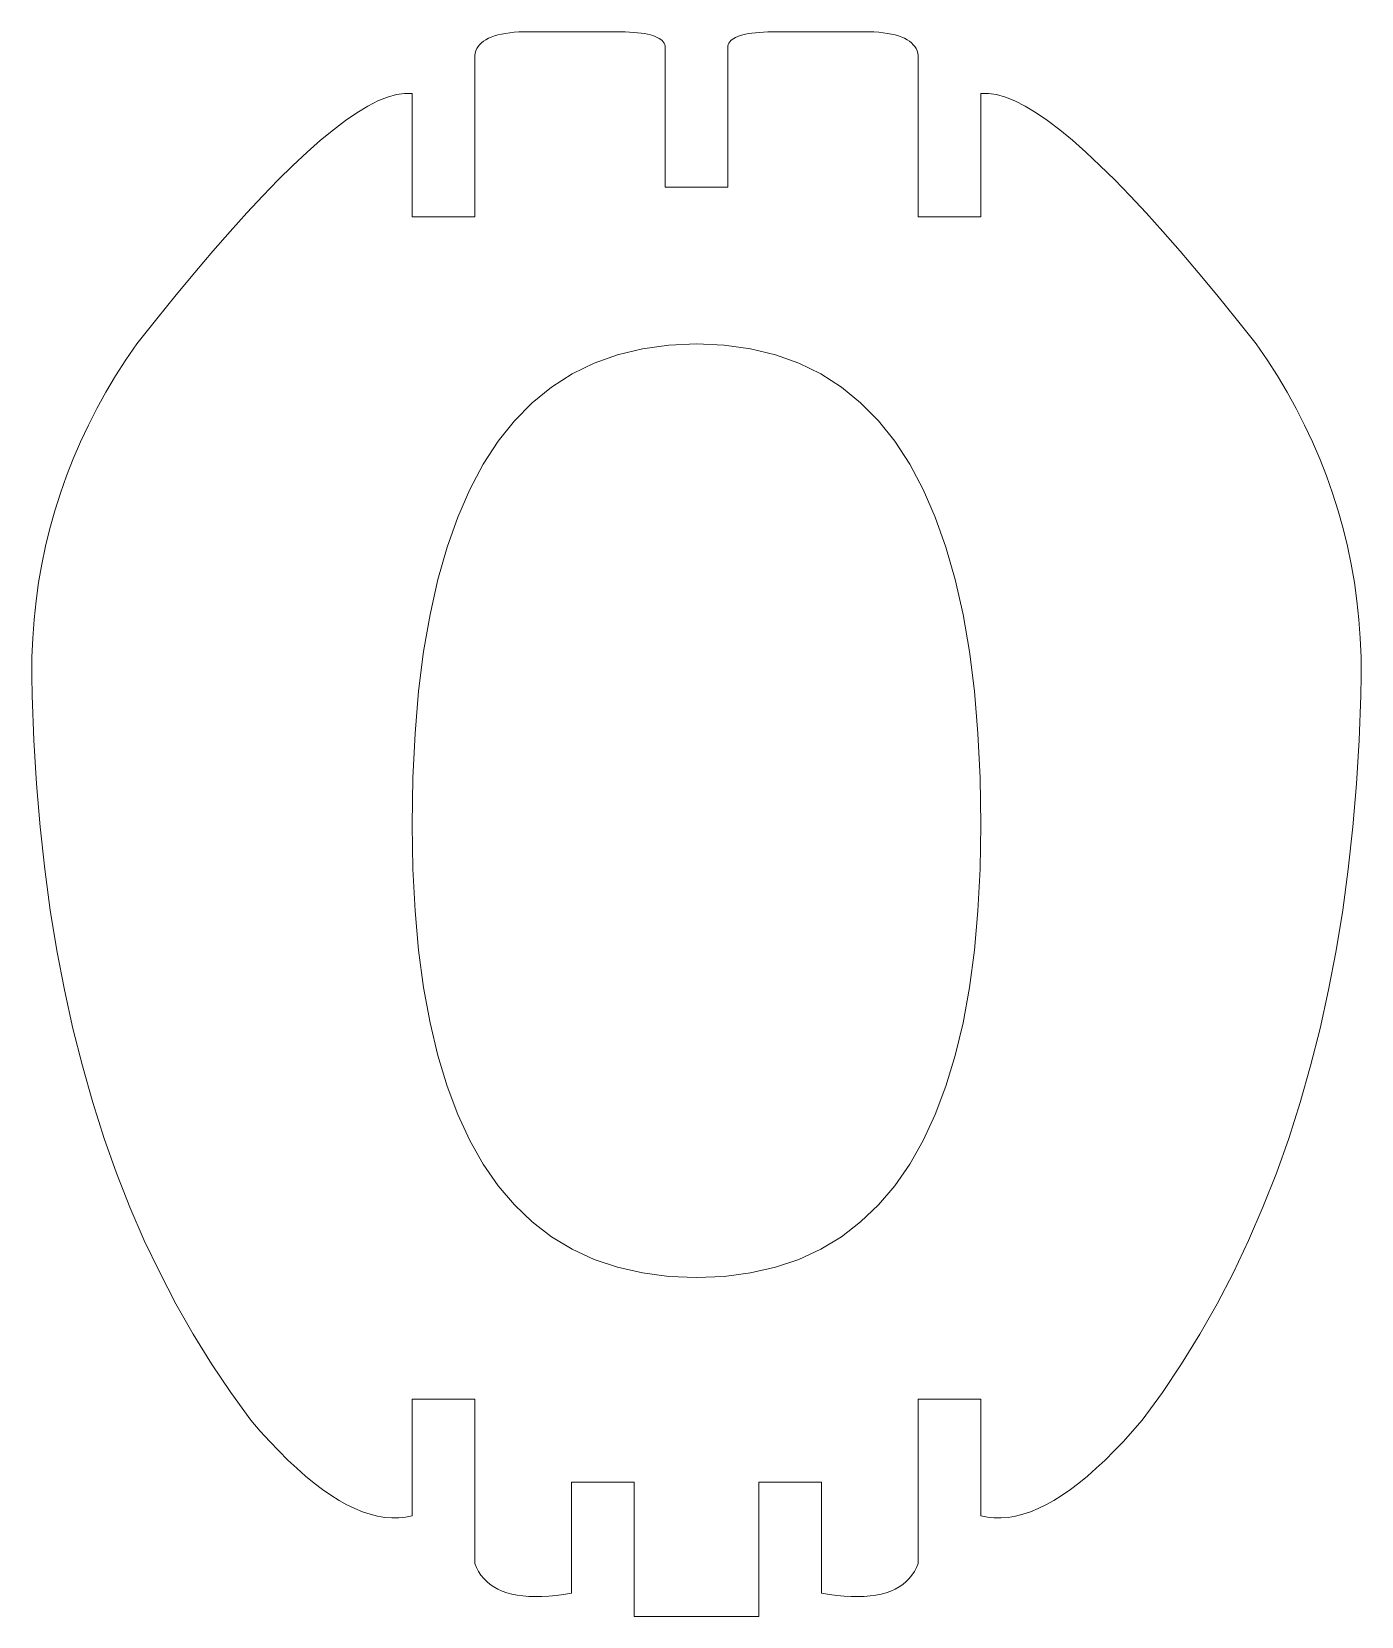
# Model space of a CAD drawing. Header units: inches. Extents: x -12.5 to 8.5, y -8.4 to 12.1.
# Drawn here: x 3.961 to 6.204, y -5.333 to -2.66 of the extents above; entities that cross this region are included whole.
import ezdxf

# ---------------------------------------------------------------- set-up
doc = ezdxf.new("R2010")
doc.units = ezdxf.units.IN
doc.header["$MEASUREMENT"] = 0
doc.layers.add('Layer 1', color=7, linetype='Continuous')

msp = doc.modelspace()

# ---------------------------------------------------------------- linework, layer by layer
at = {"layer": 'Layer 1', "color": 1, "lineweight": 9}
for points in [[(4.7315, -2.6714), (4.7315, -2.6714), (4.7271, -2.6737), (4.7271, -2.6737)], [(4.7363, -2.6693), (4.7363, -2.6693), (4.7315, -2.6714), (4.7315, -2.6714)], [(4.7416, -2.6674), (4.7416, -2.6674), (4.7363, -2.6693), (4.7363, -2.6693)], [(4.7474, -2.6657), (4.7474, -2.6657), (4.7416, -2.6674), (4.7416, -2.6674)], [(4.7536, -2.6642), (4.7536, -2.6642), (4.7474, -2.6657), (4.7474, -2.6657)], [(4.7603, -2.663), (4.7603, -2.663), (4.7536, -2.6642), (4.7536, -2.6642)], [(4.7674, -2.662), (4.7674, -2.662), (4.7603, -2.663), (4.7603, -2.663)], [(4.7751, -2.6612), (4.7751, -2.6612), (4.7674, -2.662), (4.7674, -2.662)], [(4.7831, -2.6607), (4.7831, -2.6607), (4.7751, -2.6612), (4.7751, -2.6612)], [(4.7917, -2.6603), (4.7917, -2.6603), (4.7831, -2.6607), (4.7831, -2.6607)], [(4.8007, -2.6602), (4.8007, -2.6602), (4.7917, -2.6603), (4.7917, -2.6603)], [(4.8007, -2.6602), (4.8007, -2.6602), (4.8007, -2.6602), (4.8007, -2.6602)], [(4.9465, -2.6602), (4.9465, -2.6602), (4.8007, -2.6602), (4.8007, -2.6602)], [(4.9465, -2.6602), (4.9465, -2.6602), (4.9465, -2.6602), (4.9465, -2.6602)], [(4.9546, -2.6603), (4.9546, -2.6603), (4.9465, -2.6602), (4.9465, -2.6602)], [(4.9546, -2.6603), (4.9546, -2.6603), (4.9546, -2.6603), (4.9546, -2.6603)], [(4.9624, -2.6605), (4.9624, -2.6605), (4.9546, -2.6603), (4.9546, -2.6603)], [(4.9624, -2.6605), (4.9624, -2.6605), (4.9624, -2.6605), (4.9624, -2.6605)], [(4.9696, -2.6608), (4.9696, -2.6608), (4.9624, -2.6605), (4.9624, -2.6605)], [(4.9696, -2.6608), (4.9696, -2.6608), (4.9696, -2.6608), (4.9696, -2.6608)], [(4.9765, -2.6613), (4.9765, -2.6613), (4.9696, -2.6608), (4.9696, -2.6608)], [(4.9765, -2.6613), (4.9765, -2.6613), (4.9765, -2.6613), (4.9765, -2.6613)], [(4.983, -2.6619), (4.983, -2.6619), (4.9765, -2.6613), (4.9765, -2.6613)], [(4.983, -2.6619), (4.983, -2.6619), (4.983, -2.6619), (4.983, -2.6619)], [(4.989, -2.6626), (4.989, -2.6626), (4.983, -2.6619), (4.983, -2.6619)], [(4.989, -2.6626), (4.989, -2.6626), (4.989, -2.6626), (4.989, -2.6626)], [(4.9947, -2.6635), (4.9947, -2.6635), (4.989, -2.6626), (4.989, -2.6626)], [(4.9947, -2.6635), (4.9947, -2.6635), (4.9947, -2.6635), (4.9947, -2.6635)], [(4.9999, -2.6645), (4.9999, -2.6645), (4.9947, -2.6635), (4.9947, -2.6635)], [(4.9999, -2.6645), (4.9999, -2.6645), (4.9999, -2.6645), (4.9999, -2.6645)], [(5.0047, -2.6656), (5.0047, -2.6656), (4.9999, -2.6645), (4.9999, -2.6645)], [(5.0047, -2.6656), (5.0047, -2.6656), (5.0047, -2.6656), (5.0047, -2.6656)], [(5.009, -2.6669), (5.009, -2.6669), (5.0047, -2.6656), (5.0047, -2.6656)], [(5.009, -2.6669), (5.009, -2.6669), (5.009, -2.6669), (5.009, -2.6669)], [(5.013, -2.6683), (5.013, -2.6683), (5.009, -2.6669), (5.009, -2.6669)], [(5.013, -2.6683), (5.013, -2.6683), (5.013, -2.6683), (5.013, -2.6683)], [(5.0165, -2.6699), (5.0165, -2.6699), (5.013, -2.6683), (5.013, -2.6683)], [(5.0165, -2.6699), (5.0165, -2.6699), (5.0165, -2.6699), (5.0165, -2.6699)], [(5.0197, -2.6715), (5.0197, -2.6715), (5.0165, -2.6699), (5.0165, -2.6699)], [(5.0197, -2.6715), (5.0197, -2.6715), (5.0197, -2.6715), (5.0197, -2.6715)], [(5.0224, -2.6733), (5.0224, -2.6733), (5.0197, -2.6715), (5.0197, -2.6715)], [(5.1428, -2.6733), (5.1428, -2.6733), (5.1455, -2.6715), (5.1455, -2.6715)], [(5.1455, -2.6715), (5.1455, -2.6715), (5.1486, -2.6699), (5.1486, -2.6699)], [(5.1486, -2.6699), (5.1486, -2.6699), (5.1522, -2.6683), (5.1522, -2.6683)], [(5.1522, -2.6683), (5.1522, -2.6683), (5.1561, -2.6669), (5.1561, -2.6669)], [(5.1561, -2.6669), (5.1561, -2.6669), (5.1605, -2.6656), (5.1605, -2.6656)], [(5.1605, -2.6656), (5.1605, -2.6656), (5.1653, -2.6645), (5.1653, -2.6645)], [(5.1653, -2.6645), (5.1653, -2.6645), (5.1705, -2.6635), (5.1705, -2.6635)], [(5.1705, -2.6635), (5.1705, -2.6635), (5.1761, -2.6626), (5.1761, -2.6626)], [(5.1761, -2.6626), (5.1761, -2.6626), (5.1822, -2.6619), (5.1822, -2.6619)], [(5.1822, -2.6619), (5.1822, -2.6619), (5.1886, -2.6613), (5.1886, -2.6613)], [(5.1886, -2.6613), (5.1886, -2.6613), (5.1955, -2.6608), (5.1955, -2.6608)], [(5.1955, -2.6608), (5.1955, -2.6608), (5.2028, -2.6605), (5.2028, -2.6605)], [(5.2028, -2.6605), (5.2028, -2.6605), (5.2105, -2.6603), (5.2105, -2.6603)], [(5.2105, -2.6603), (5.2105, -2.6603), (5.2186, -2.6602), (5.2186, -2.6602)], [(5.2186, -2.6602), (5.2186, -2.6602), (5.2186, -2.6602), (5.2186, -2.6602)], [(5.2186, -2.6602), (5.2186, -2.6602), (5.3645, -2.6602), (5.3645, -2.6602)], [(5.3645, -2.6602), (5.3645, -2.6602), (5.3645, -2.6602), (5.3645, -2.6602)], [(5.3645, -2.6602), (5.3645, -2.6602), (5.3735, -2.6603), (5.3735, -2.6603)], [(5.3735, -2.6603), (5.3735, -2.6603), (5.3735, -2.6603), (5.3735, -2.6603)], [(5.3735, -2.6603), (5.3735, -2.6603), (5.382, -2.6607), (5.382, -2.6607)], [(5.382, -2.6607), (5.382, -2.6607), (5.382, -2.6607), (5.382, -2.6607)], [(5.382, -2.6607), (5.382, -2.6607), (5.3901, -2.6612), (5.3901, -2.6612)], [(5.3901, -2.6612), (5.3901, -2.6612), (5.3901, -2.6612), (5.3901, -2.6612)], [(5.3901, -2.6612), (5.3901, -2.6612), (5.3977, -2.662), (5.3977, -2.662)], [(5.3977, -2.662), (5.3977, -2.662), (5.3977, -2.662), (5.3977, -2.662)], [(5.3977, -2.662), (5.3977, -2.662), (5.4049, -2.663), (5.4049, -2.663)], [(5.4049, -2.663), (5.4049, -2.663), (5.4049, -2.663), (5.4049, -2.663)], [(5.4049, -2.663), (5.4049, -2.663), (5.4115, -2.6642), (5.4115, -2.6642)], [(5.4115, -2.6642), (5.4115, -2.6642), (5.4115, -2.6642), (5.4115, -2.6642)], [(5.4115, -2.6642), (5.4115, -2.6642), (5.4178, -2.6657), (5.4178, -2.6657)], [(5.4178, -2.6657), (5.4178, -2.6657), (5.4178, -2.6657), (5.4178, -2.6657)], [(5.4178, -2.6657), (5.4178, -2.6657), (5.4235, -2.6674), (5.4235, -2.6674)], [(5.4235, -2.6674), (5.4235, -2.6674), (5.4235, -2.6674), (5.4235, -2.6674)], [(5.4235, -2.6674), (5.4235, -2.6674), (5.4288, -2.6693), (5.4288, -2.6693)], [(5.4288, -2.6693), (5.4288, -2.6693), (5.4288, -2.6693), (5.4288, -2.6693)], [(5.4288, -2.6693), (5.4288, -2.6693), (5.4337, -2.6714), (5.4337, -2.6714)], [(5.4337, -2.6714), (5.4337, -2.6714), (5.4337, -2.6714), (5.4337, -2.6714)], [(5.4337, -2.6714), (5.4337, -2.6714), (5.4381, -2.6737), (5.4381, -2.6737)], [(4.7093, -2.6964), (4.7093, -2.6964), (4.7086, -2.7005), (4.7086, -2.7005)], [(4.7105, -2.6925), (4.7105, -2.6925), (4.7093, -2.6964), (4.7093, -2.6964)], [(4.7121, -2.6888), (4.7121, -2.6888), (4.7105, -2.6925), (4.7105, -2.6925)], [(4.7142, -2.6853), (4.7142, -2.6853), (4.7121, -2.6888), (4.7121, -2.6888)], [(4.7167, -2.6821), (4.7167, -2.6821), (4.7142, -2.6853), (4.7142, -2.6853)], [(4.7197, -2.6791), (4.7197, -2.6791), (4.7167, -2.6821), (4.7167, -2.6821)], [(4.7232, -2.6763), (4.7232, -2.6763), (4.7197, -2.6791), (4.7197, -2.6791)], [(4.7271, -2.6737), (4.7271, -2.6737), (4.7232, -2.6763), (4.7232, -2.6763)], [(5.0224, -2.6733), (5.0224, -2.6733), (5.0224, -2.6733), (5.0224, -2.6733)], [(5.0247, -2.6753), (5.0247, -2.6753), (5.0224, -2.6733), (5.0224, -2.6733)], [(5.0247, -2.6753), (5.0247, -2.6753), (5.0247, -2.6753), (5.0247, -2.6753)], [(5.0265, -2.6774), (5.0265, -2.6774), (5.0247, -2.6753), (5.0247, -2.6753)], [(5.0265, -2.6774), (5.0265, -2.6774), (5.0265, -2.6774), (5.0265, -2.6774)], [(5.028, -2.6796), (5.028, -2.6796), (5.0265, -2.6774), (5.0265, -2.6774)], [(5.028, -2.6796), (5.028, -2.6796), (5.028, -2.6796), (5.028, -2.6796)], [(5.029, -2.6819), (5.029, -2.6819), (5.028, -2.6796), (5.028, -2.6796)], [(5.029, -2.6819), (5.029, -2.6819), (5.029, -2.6819), (5.029, -2.6819)], [(5.0297, -2.6844), (5.0297, -2.6844), (5.029, -2.6819), (5.029, -2.6819)], [(5.0297, -2.6844), (5.0297, -2.6844), (5.0297, -2.6844), (5.0297, -2.6844)], [(5.0299, -2.687), (5.0299, -2.687), (5.0297, -2.6844), (5.0297, -2.6844)], [(5.0299, -2.687), (5.0299, -2.687), (5.0299, -2.687), (5.0299, -2.687)], [(5.0299, -2.687), (5.0299, -2.687), (5.0299, -2.9222), (5.0299, -2.9222)], [(5.1353, -2.687), (5.1353, -2.687), (5.1355, -2.6844), (5.1355, -2.6844)], [(5.1353, -2.687), (5.1353, -2.687), (5.1353, -2.687), (5.1353, -2.687)], [(5.1353, -2.687), (5.1353, -2.687), (5.1353, -2.9222), (5.1353, -2.9222)], [(5.1355, -2.6844), (5.1355, -2.6844), (5.1361, -2.6819), (5.1361, -2.6819)], [(5.1361, -2.6819), (5.1361, -2.6819), (5.1372, -2.6796), (5.1372, -2.6796)], [(5.1372, -2.6796), (5.1372, -2.6796), (5.1386, -2.6774), (5.1386, -2.6774)], [(5.1386, -2.6774), (5.1386, -2.6774), (5.1405, -2.6753), (5.1405, -2.6753)], [(5.1405, -2.6753), (5.1405, -2.6753), (5.1428, -2.6733), (5.1428, -2.6733)], [(5.4381, -2.6737), (5.4381, -2.6737), (5.4381, -2.6737), (5.4381, -2.6737)], [(5.4381, -2.6737), (5.4381, -2.6737), (5.442, -2.6763), (5.442, -2.6763)], [(5.442, -2.6763), (5.442, -2.6763), (5.442, -2.6763), (5.442, -2.6763)], [(5.442, -2.6763), (5.442, -2.6763), (5.4455, -2.6791), (5.4455, -2.6791)], [(5.4455, -2.6791), (5.4455, -2.6791), (5.4455, -2.6791), (5.4455, -2.6791)], [(5.4455, -2.6791), (5.4455, -2.6791), (5.4484, -2.6821), (5.4484, -2.6821)], [(5.4484, -2.6821), (5.4484, -2.6821), (5.4484, -2.6821), (5.4484, -2.6821)], [(5.4484, -2.6821), (5.4484, -2.6821), (5.451, -2.6853), (5.451, -2.6853)], [(5.451, -2.6853), (5.451, -2.6853), (5.451, -2.6853), (5.451, -2.6853)], [(5.451, -2.6853), (5.451, -2.6853), (5.4531, -2.6888), (5.4531, -2.6888)], [(5.4531, -2.6888), (5.4531, -2.6888), (5.4531, -2.6888), (5.4531, -2.6888)], [(5.4531, -2.6888), (5.4531, -2.6888), (5.4547, -2.6925), (5.4547, -2.6925)], [(5.4547, -2.6925), (5.4547, -2.6925), (5.4547, -2.6925), (5.4547, -2.6925)], [(5.4547, -2.6925), (5.4547, -2.6925), (5.4558, -2.6964), (5.4558, -2.6964)], [(5.4558, -2.6964), (5.4558, -2.6964), (5.4558, -2.6964), (5.4558, -2.6964)], [(5.4558, -2.6964), (5.4558, -2.6964), (5.4565, -2.7005), (5.4565, -2.7005)], [(4.7086, -2.7005), (4.7086, -2.7005), (4.7084, -2.7049), (4.7084, -2.7049)], [(4.7084, -2.7049), (4.7084, -2.7049), (4.7084, -2.7049), (4.7084, -2.7049)], [(4.7084, -2.7049), (4.7084, -2.7049), (4.7084, -2.9728), (4.7084, -2.9728)], [(5.4565, -2.7005), (5.4565, -2.7005), (5.4565, -2.7005), (5.4565, -2.7005)], [(5.4565, -2.7005), (5.4565, -2.7005), (5.4567, -2.7049), (5.4567, -2.7049)], [(5.4567, -2.7049), (5.4567, -2.7049), (5.4567, -2.7049), (5.4567, -2.7049)], [(5.4567, -2.7049), (5.4567, -2.7049), (5.4567, -2.9728), (5.4567, -2.9728)], [(4.528, -2.7859), (4.528, -2.7859), (4.5452, -2.7771), (4.5452, -2.7771)], [(4.5452, -2.7771), (4.5452, -2.7771), (4.5613, -2.7706), (4.5613, -2.7706)], [(4.5613, -2.7706), (4.5613, -2.7706), (4.5763, -2.7663), (4.5763, -2.7663)], [(4.5763, -2.7663), (4.5763, -2.7663), (4.5902, -2.7643), (4.5902, -2.7643)], [(4.5902, -2.7643), (4.5902, -2.7643), (4.5902, -2.7643), (4.5902, -2.7643)], [(4.5902, -2.7643), (4.5902, -2.7643), (4.603, -2.7645), (4.603, -2.7645)], [(4.603, -2.7645), (4.603, -2.7645), (4.603, -2.7645), (4.603, -2.7645)], [(4.603, -2.9728), (4.603, -2.9728), (4.603, -2.7645), (4.603, -2.7645)], [(5.575, -2.7643), (5.575, -2.7643), (5.5622, -2.7645), (5.5622, -2.7645)], [(5.5622, -2.7645), (5.5622, -2.7645), (5.5622, -2.7645), (5.5622, -2.7645)], [(5.5622, -2.9728), (5.5622, -2.9728), (5.5622, -2.7645), (5.5622, -2.7645)], [(5.575, -2.7643), (5.575, -2.7643), (5.575, -2.7643), (5.575, -2.7643)], [(5.5888, -2.7663), (5.5888, -2.7663), (5.575, -2.7643), (5.575, -2.7643)], [(5.5888, -2.7663), (5.5888, -2.7663), (5.5888, -2.7663), (5.5888, -2.7663)], [(5.6038, -2.7706), (5.6038, -2.7706), (5.5888, -2.7663), (5.5888, -2.7663)], [(5.6038, -2.7706), (5.6038, -2.7706), (5.6038, -2.7706), (5.6038, -2.7706)], [(5.6199, -2.7771), (5.6199, -2.7771), (5.6038, -2.7706), (5.6038, -2.7706)], [(5.6199, -2.7771), (5.6199, -2.7771), (5.6199, -2.7771), (5.6199, -2.7771)], [(5.6371, -2.7859), (5.6371, -2.7859), (5.6199, -2.7771), (5.6199, -2.7771)], [(4.4904, -2.8102), (4.4904, -2.8102), (4.5098, -2.7969), (4.5098, -2.7969)], [(4.5098, -2.7969), (4.5098, -2.7969), (4.528, -2.7859), (4.528, -2.7859)], [(5.6371, -2.7859), (5.6371, -2.7859), (5.6371, -2.7859), (5.6371, -2.7859)], [(5.6554, -2.7969), (5.6554, -2.7969), (5.6371, -2.7859), (5.6371, -2.7859)], [(5.6554, -2.7969), (5.6554, -2.7969), (5.6554, -2.7969), (5.6554, -2.7969)], [(5.6748, -2.8102), (5.6748, -2.8102), (5.6554, -2.7969), (5.6554, -2.7969)], [(4.4483, -2.8434), (4.4483, -2.8434), (4.4699, -2.8257), (4.4699, -2.8257)], [(4.4699, -2.8257), (4.4699, -2.8257), (4.4904, -2.8102), (4.4904, -2.8102)], [(5.6748, -2.8102), (5.6748, -2.8102), (5.6748, -2.8102), (5.6748, -2.8102)], [(5.6953, -2.8257), (5.6953, -2.8257), (5.6748, -2.8102), (5.6748, -2.8102)], [(5.6953, -2.8257), (5.6953, -2.8257), (5.6953, -2.8257), (5.6953, -2.8257)], [(5.7169, -2.8434), (5.7169, -2.8434), (5.6953, -2.8257), (5.6953, -2.8257)], [(4.4256, -2.8634), (4.4256, -2.8634), (4.4483, -2.8434), (4.4483, -2.8434)], [(5.7169, -2.8434), (5.7169, -2.8434), (5.7169, -2.8434), (5.7169, -2.8434)], [(5.7396, -2.8634), (5.7396, -2.8634), (5.7169, -2.8434), (5.7169, -2.8434)], [(4.3769, -2.9102), (4.3769, -2.9102), (4.4018, -2.8857), (4.4018, -2.8857)], [(4.4018, -2.8857), (4.4018, -2.8857), (4.4256, -2.8634), (4.4256, -2.8634)], [(5.7396, -2.8634), (5.7396, -2.8634), (5.7396, -2.8634), (5.7396, -2.8634)], [(5.7633, -2.8857), (5.7633, -2.8857), (5.7396, -2.8634), (5.7396, -2.8634)], [(5.7633, -2.8857), (5.7633, -2.8857), (5.7633, -2.8857), (5.7633, -2.8857)], [(5.7882, -2.9102), (5.7882, -2.9102), (5.7633, -2.8857), (5.7633, -2.8857)], [(4.3509, -2.9369), (4.3509, -2.9369), (4.3769, -2.9102), (4.3769, -2.9102)], [(5.7882, -2.9102), (5.7882, -2.9102), (5.7882, -2.9102), (5.7882, -2.9102)], [(5.8142, -2.9369), (5.8142, -2.9369), (5.7882, -2.9102), (5.7882, -2.9102)], [(4.3238, -2.9659), (4.3238, -2.9659), (4.3509, -2.9369), (4.3509, -2.9369)], [(5.0299, -2.9222), (5.0299, -2.9222), (5.0299, -2.9222), (5.0299, -2.9222)], [(5.0299, -2.9222), (5.0299, -2.9222), (5.1353, -2.9222), (5.1353, -2.9222)], [(5.8142, -2.9369), (5.8142, -2.9369), (5.8142, -2.9369), (5.8142, -2.9369)], [(5.8413, -2.9659), (5.8413, -2.9659), (5.8142, -2.9369), (5.8142, -2.9369)], [(4.2957, -2.9971), (4.2957, -2.9971), (4.3238, -2.9659), (4.3238, -2.9659)], [(5.8413, -2.9659), (5.8413, -2.9659), (5.8413, -2.9659), (5.8413, -2.9659)], [(5.8695, -2.9971), (5.8695, -2.9971), (5.8413, -2.9659), (5.8413, -2.9659)], [(4.603, -2.9728), (4.603, -2.9728), (4.603, -2.9728), (4.603, -2.9728)], [(4.7084, -2.9728), (4.7084, -2.9728), (4.603, -2.9728), (4.603, -2.9728)], [(5.4567, -2.9728), (5.4567, -2.9728), (5.4567, -2.9728), (5.4567, -2.9728)], [(5.4567, -2.9728), (5.4567, -2.9728), (5.5622, -2.9728), (5.5622, -2.9728)], [(4.2664, -3.0306), (4.2664, -3.0306), (4.2957, -2.9971), (4.2957, -2.9971)], [(5.8695, -2.9971), (5.8695, -2.9971), (5.8695, -2.9971), (5.8695, -2.9971)], [(5.8988, -3.0306), (5.8988, -3.0306), (5.8695, -2.9971), (5.8695, -2.9971)], [(4.236, -3.0663), (4.236, -3.0663), (4.2664, -3.0306), (4.2664, -3.0306)], [(5.8988, -3.0306), (5.8988, -3.0306), (5.8988, -3.0306), (5.8988, -3.0306)], [(5.9292, -3.0663), (5.9292, -3.0663), (5.8988, -3.0306), (5.8988, -3.0306)], [(4.2045, -3.1043), (4.2045, -3.1043), (4.236, -3.0663), (4.236, -3.0663)], [(5.9292, -3.0663), (5.9292, -3.0663), (5.9292, -3.0663), (5.9292, -3.0663)], [(5.9607, -3.1043), (5.9607, -3.1043), (5.9292, -3.0663), (5.9292, -3.0663)], [(4.1719, -3.1445), (4.1719, -3.1445), (4.2045, -3.1043), (4.2045, -3.1043)], [(5.9607, -3.1043), (5.9607, -3.1043), (5.9607, -3.1043), (5.9607, -3.1043)], [(5.9932, -3.1445), (5.9932, -3.1445), (5.9607, -3.1043), (5.9607, -3.1043)], [(4.1382, -3.1869), (4.1382, -3.1869), (4.1719, -3.1445), (4.1719, -3.1445)], [(5.9932, -3.1445), (5.9932, -3.1445), (5.9932, -3.1445), (5.9932, -3.1445)], [(6.0269, -3.1869), (6.0269, -3.1869), (5.9932, -3.1445), (5.9932, -3.1445)], [(4.1382, -3.1869), (4.1382, -3.1869), (4.1199, -3.2137), (4.1199, -3.2137)], [(4.9495, -3.2052), (4.9495, -3.2052), (4.9099, -3.2194), (4.9099, -3.2194)], [(4.9915, -3.195), (4.9915, -3.195), (4.9495, -3.2052), (4.9495, -3.2052)], [(5.0358, -3.189), (5.0358, -3.189), (4.9915, -3.195), (4.9915, -3.195)], [(5.0826, -3.1869), (5.0826, -3.1869), (5.0358, -3.189), (5.0358, -3.189)], [(5.0826, -3.1869), (5.0826, -3.1869), (5.0826, -3.1869), (5.0826, -3.1869)], [(5.0826, -3.1869), (5.0826, -3.1869), (5.1293, -3.189), (5.1293, -3.189)], [(5.1293, -3.189), (5.1293, -3.189), (5.1293, -3.189), (5.1293, -3.189)], [(5.1293, -3.189), (5.1293, -3.189), (5.1737, -3.195), (5.1737, -3.195)], [(5.1737, -3.195), (5.1737, -3.195), (5.1737, -3.195), (5.1737, -3.195)], [(5.1737, -3.195), (5.1737, -3.195), (5.2157, -3.2052), (5.2157, -3.2052)], [(5.2157, -3.2052), (5.2157, -3.2052), (5.2157, -3.2052), (5.2157, -3.2052)], [(5.2157, -3.2052), (5.2157, -3.2052), (5.2552, -3.2194), (5.2552, -3.2194)], [(6.0269, -3.1869), (6.0269, -3.1869), (6.0269, -3.1869), (6.0269, -3.1869)], [(6.0269, -3.1869), (6.0269, -3.1869), (6.0453, -3.2137), (6.0453, -3.2137)], [(4.1199, -3.2137), (4.1199, -3.2137), (4.1026, -3.2408), (4.1026, -3.2408)], [(4.9099, -3.2194), (4.9099, -3.2194), (4.8728, -3.2376), (4.8728, -3.2376)], [(5.2552, -3.2194), (5.2552, -3.2194), (5.2552, -3.2194), (5.2552, -3.2194)], [(5.2552, -3.2194), (5.2552, -3.2194), (5.2924, -3.2376), (5.2924, -3.2376)], [(6.0453, -3.2137), (6.0453, -3.2137), (6.0453, -3.2137), (6.0453, -3.2137)], [(6.0453, -3.2137), (6.0453, -3.2137), (6.0626, -3.2408), (6.0626, -3.2408)], [(4.1026, -3.2408), (4.1026, -3.2408), (4.0863, -3.2682), (4.0863, -3.2682)], [(4.838, -3.2599), (4.838, -3.2599), (4.8056, -3.2863), (4.8056, -3.2863)], [(4.8728, -3.2376), (4.8728, -3.2376), (4.838, -3.2599), (4.838, -3.2599)], [(5.2924, -3.2376), (5.2924, -3.2376), (5.2924, -3.2376), (5.2924, -3.2376)], [(5.2924, -3.2376), (5.2924, -3.2376), (5.3272, -3.2599), (5.3272, -3.2599)], [(5.3272, -3.2599), (5.3272, -3.2599), (5.3272, -3.2599), (5.3272, -3.2599)], [(5.3272, -3.2599), (5.3272, -3.2599), (5.3595, -3.2863), (5.3595, -3.2863)], [(6.0626, -3.2408), (6.0626, -3.2408), (6.0626, -3.2408), (6.0626, -3.2408)], [(6.0626, -3.2408), (6.0626, -3.2408), (6.0789, -3.2682), (6.0789, -3.2682)], [(4.0863, -3.2682), (4.0863, -3.2682), (4.071, -3.2959), (4.071, -3.2959)], [(4.8056, -3.2863), (4.8056, -3.2863), (4.7756, -3.3167), (4.7756, -3.3167)], [(5.3595, -3.2863), (5.3595, -3.2863), (5.3595, -3.2863), (5.3595, -3.2863)], [(5.3595, -3.2863), (5.3595, -3.2863), (5.3895, -3.3167), (5.3895, -3.3167)], [(6.0789, -3.2682), (6.0789, -3.2682), (6.0789, -3.2682), (6.0789, -3.2682)], [(6.0789, -3.2682), (6.0789, -3.2682), (6.0942, -3.2959), (6.0942, -3.2959)], [(4.071, -3.2959), (4.071, -3.2959), (4.0566, -3.3239), (4.0566, -3.3239)], [(6.0942, -3.2959), (6.0942, -3.2959), (6.0942, -3.2959), (6.0942, -3.2959)], [(6.0942, -3.2959), (6.0942, -3.2959), (6.1085, -3.3239), (6.1085, -3.3239)], [(4.0566, -3.3239), (4.0566, -3.3239), (4.0433, -3.3523), (4.0433, -3.3523)], [(4.7756, -3.3167), (4.7756, -3.3167), (4.7481, -3.3511), (4.7481, -3.3511)], [(5.3895, -3.3167), (5.3895, -3.3167), (5.3895, -3.3167), (5.3895, -3.3167)], [(5.3895, -3.3167), (5.3895, -3.3167), (5.4171, -3.3511), (5.4171, -3.3511)], [(6.1085, -3.3239), (6.1085, -3.3239), (6.1085, -3.3239), (6.1085, -3.3239)], [(6.1085, -3.3239), (6.1085, -3.3239), (6.1218, -3.3523), (6.1218, -3.3523)], [(4.0433, -3.3523), (4.0433, -3.3523), (4.031, -3.3808), (4.031, -3.3808)], [(4.7481, -3.3511), (4.7481, -3.3511), (4.7229, -3.3897), (4.7229, -3.3897)], [(5.4171, -3.3511), (5.4171, -3.3511), (5.4171, -3.3511), (5.4171, -3.3511)], [(5.4171, -3.3511), (5.4171, -3.3511), (5.4423, -3.3897), (5.4423, -3.3897)], [(6.1218, -3.3523), (6.1218, -3.3523), (6.1218, -3.3523), (6.1218, -3.3523)], [(6.1218, -3.3523), (6.1218, -3.3523), (6.1342, -3.3808), (6.1342, -3.3808)], [(4.031, -3.3808), (4.031, -3.3808), (4.0197, -3.4097), (4.0197, -3.4097)], [(4.7229, -3.3897), (4.7229, -3.3897), (4.7001, -3.4323), (4.7001, -3.4323)], [(5.4423, -3.3897), (5.4423, -3.3897), (5.4423, -3.3897), (5.4423, -3.3897)], [(5.4423, -3.3897), (5.4423, -3.3897), (5.465, -3.4323), (5.465, -3.4323)], [(6.1342, -3.3808), (6.1342, -3.3808), (6.1342, -3.3808), (6.1342, -3.3808)], [(6.1342, -3.3808), (6.1342, -3.3808), (6.1455, -3.4097), (6.1455, -3.4097)], [(4.0197, -3.4097), (4.0197, -3.4097), (4.0094, -3.4389), (4.0094, -3.4389)], [(6.1455, -3.4097), (6.1455, -3.4097), (6.1455, -3.4097), (6.1455, -3.4097)], [(6.1455, -3.4097), (6.1455, -3.4097), (6.1558, -3.4389), (6.1558, -3.4389)], [(4.0094, -3.4389), (4.0094, -3.4389), (4, -3.4684), (4, -3.4684)], [(4.7001, -3.4323), (4.7001, -3.4323), (4.6797, -3.4789), (4.6797, -3.4789)], [(5.465, -3.4323), (5.465, -3.4323), (5.465, -3.4323), (5.465, -3.4323)], [(5.465, -3.4323), (5.465, -3.4323), (5.4854, -3.4789), (5.4854, -3.4789)], [(6.1558, -3.4389), (6.1558, -3.4389), (6.1558, -3.4389), (6.1558, -3.4389)], [(6.1558, -3.4389), (6.1558, -3.4389), (6.1651, -3.4684), (6.1651, -3.4684)], [(4, -3.4684), (4, -3.4684), (3.9917, -3.4982), (3.9917, -3.4982)], [(6.1651, -3.4684), (6.1651, -3.4684), (6.1651, -3.4684), (6.1651, -3.4684)], [(6.1651, -3.4684), (6.1651, -3.4684), (6.1735, -3.4982), (6.1735, -3.4982)], [(3.9917, -3.4982), (3.9917, -3.4982), (3.9844, -3.5283), (3.9844, -3.5283)], [(4.6797, -3.4789), (4.6797, -3.4789), (4.6618, -3.5296), (4.6618, -3.5296)], [(5.4854, -3.4789), (5.4854, -3.4789), (5.4854, -3.4789), (5.4854, -3.4789)], [(5.4854, -3.4789), (5.4854, -3.4789), (5.5034, -3.5296), (5.5034, -3.5296)], [(6.1735, -3.4982), (6.1735, -3.4982), (6.1735, -3.4982), (6.1735, -3.4982)], [(6.1735, -3.4982), (6.1735, -3.4982), (6.1808, -3.5283), (6.1808, -3.5283)], [(3.9844, -3.5283), (3.9844, -3.5283), (3.978, -3.5587), (3.978, -3.5587)], [(6.1808, -3.5283), (6.1808, -3.5283), (6.1808, -3.5283), (6.1808, -3.5283)], [(6.1808, -3.5283), (6.1808, -3.5283), (6.1871, -3.5587), (6.1871, -3.5587)], [(4.6618, -3.5296), (4.6618, -3.5296), (4.6462, -3.5843), (4.6462, -3.5843)], [(5.5034, -3.5296), (5.5034, -3.5296), (5.5034, -3.5296), (5.5034, -3.5296)], [(5.5034, -3.5296), (5.5034, -3.5296), (5.519, -3.5843), (5.519, -3.5843)], [(3.978, -3.5587), (3.978, -3.5587), (3.9727, -3.5894), (3.9727, -3.5894)], [(6.1871, -3.5587), (6.1871, -3.5587), (6.1871, -3.5587), (6.1871, -3.5587)], [(6.1871, -3.5587), (6.1871, -3.5587), (6.1925, -3.5894), (6.1925, -3.5894)], [(3.9727, -3.5894), (3.9727, -3.5894), (3.9683, -3.6203), (3.9683, -3.6203)], [(4.6462, -3.5843), (4.6462, -3.5843), (4.633, -3.6431), (4.633, -3.6431)], [(5.519, -3.5843), (5.519, -3.5843), (5.519, -3.5843), (5.519, -3.5843)], [(5.519, -3.5843), (5.519, -3.5843), (5.5322, -3.6431), (5.5322, -3.6431)], [(6.1925, -3.5894), (6.1925, -3.5894), (6.1925, -3.5894), (6.1925, -3.5894)], [(6.1925, -3.5894), (6.1925, -3.5894), (6.1968, -3.6203), (6.1968, -3.6203)], [(3.9683, -3.6203), (3.9683, -3.6203), (3.965, -3.6516), (3.965, -3.6516)], [(6.1968, -3.6203), (6.1968, -3.6203), (6.1968, -3.6203), (6.1968, -3.6203)], [(6.1968, -3.6203), (6.1968, -3.6203), (6.2002, -3.6516), (6.2002, -3.6516)], [(3.965, -3.6516), (3.965, -3.6516), (3.9627, -3.6832), (3.9627, -3.6832)], [(4.633, -3.6431), (4.633, -3.6431), (4.6222, -3.706), (4.6222, -3.706)], [(5.5322, -3.6431), (5.5322, -3.6431), (5.5322, -3.6431), (5.5322, -3.6431)], [(5.5322, -3.6431), (5.5322, -3.6431), (5.543, -3.706), (5.543, -3.706)], [(6.2002, -3.6516), (6.2002, -3.6516), (6.2002, -3.6516), (6.2002, -3.6516)], [(6.2002, -3.6516), (6.2002, -3.6516), (6.2025, -3.6832), (6.2025, -3.6832)], [(3.9627, -3.6832), (3.9627, -3.6832), (3.9613, -3.7151), (3.9613, -3.7151)], [(6.2025, -3.6832), (6.2025, -3.6832), (6.2025, -3.6832), (6.2025, -3.6832)], [(6.2025, -3.6832), (6.2025, -3.6832), (6.2038, -3.7151), (6.2038, -3.7151)], [(3.9613, -3.7151), (3.9613, -3.7151), (3.961, -3.7472), (3.961, -3.7472)], [(4.6222, -3.706), (4.6222, -3.706), (4.6138, -3.7729), (4.6138, -3.7729)], [(5.543, -3.706), (5.543, -3.706), (5.543, -3.706), (5.543, -3.706)], [(5.543, -3.706), (5.543, -3.706), (5.5514, -3.7729), (5.5514, -3.7729)], [(6.2038, -3.7151), (6.2038, -3.7151), (6.2038, -3.7151), (6.2038, -3.7151)], [(6.2038, -3.7151), (6.2038, -3.7151), (6.2042, -3.7472), (6.2042, -3.7472)], [(3.961, -3.7472), (3.961, -3.7472), (3.961, -3.7472), (3.961, -3.7472)], [(3.961, -3.7472), (3.961, -3.7472), (3.9616, -3.7797), (3.9616, -3.7797)], [(6.2042, -3.7472), (6.2042, -3.7472), (6.2035, -3.7797), (6.2035, -3.7797)], [(3.9616, -3.7797), (3.9616, -3.7797), (3.9616, -3.7797), (3.9616, -3.7797)], [(3.9616, -3.7797), (3.9616, -3.7797), (3.9645, -3.8552), (3.9645, -3.8552)], [(4.6138, -3.7729), (4.6138, -3.7729), (4.6078, -3.8438), (4.6078, -3.8438)], [(5.5514, -3.7729), (5.5514, -3.7729), (5.5514, -3.7729), (5.5514, -3.7729)], [(5.5514, -3.7729), (5.5514, -3.7729), (5.5574, -3.8438), (5.5574, -3.8438)], [(6.2035, -3.7797), (6.2035, -3.7797), (6.2007, -3.8552), (6.2007, -3.8552)], [(4.6078, -3.8438), (4.6078, -3.8438), (4.6042, -3.9189), (4.6042, -3.9189)], [(5.5574, -3.8438), (5.5574, -3.8438), (5.5574, -3.8438), (5.5574, -3.8438)], [(5.5574, -3.8438), (5.5574, -3.8438), (5.5609, -3.9189), (5.5609, -3.9189)], [(3.9645, -3.8552), (3.9645, -3.8552), (3.9645, -3.8552), (3.9645, -3.8552)], [(3.9645, -3.8552), (3.9645, -3.8552), (3.969, -3.9292), (3.969, -3.9292)], [(6.2007, -3.8552), (6.2007, -3.8552), (6.1962, -3.9292), (6.1962, -3.9292)], [(3.969, -3.9292), (3.969, -3.9292), (3.969, -3.9292), (3.969, -3.9292)], [(3.969, -3.9292), (3.969, -3.9292), (3.9751, -4.0017), (3.9751, -4.0017)], [(4.6042, -3.9189), (4.6042, -3.9189), (4.603, -3.9979), (4.603, -3.9979)], [(5.5609, -3.9189), (5.5609, -3.9189), (5.5609, -3.9189), (5.5609, -3.9189)], [(5.5609, -3.9189), (5.5609, -3.9189), (5.5621, -3.9979), (5.5621, -3.9979)], [(6.1962, -3.9292), (6.1962, -3.9292), (6.19, -4.0017), (6.19, -4.0017)], [(3.9751, -4.0017), (3.9751, -4.0017), (3.9751, -4.0017), (3.9751, -4.0017)], [(3.9751, -4.0017), (3.9751, -4.0017), (3.9829, -4.0727), (3.9829, -4.0727)], [(4.603, -3.9979), (4.603, -3.9979), (4.603, -3.9979), (4.603, -3.9979)], [(4.603, -3.9979), (4.603, -3.9979), (4.6042, -4.0724), (4.6042, -4.0724)], [(5.5621, -3.9979), (5.5621, -3.9979), (5.5609, -4.0724), (5.5609, -4.0724)], [(6.19, -4.0017), (6.19, -4.0017), (6.1822, -4.0727), (6.1822, -4.0727)], [(3.9829, -4.0727), (3.9829, -4.0727), (3.9829, -4.0727), (3.9829, -4.0727)], [(3.9829, -4.0727), (3.9829, -4.0727), (3.9923, -4.1422), (3.9923, -4.1422)], [(4.6042, -4.0724), (4.6042, -4.0724), (4.6042, -4.0724), (4.6042, -4.0724)], [(4.6042, -4.0724), (4.6042, -4.0724), (4.6078, -4.143), (4.6078, -4.143)], [(5.5609, -4.0724), (5.5609, -4.0724), (5.5574, -4.143), (5.5574, -4.143)], [(6.1822, -4.0727), (6.1822, -4.0727), (6.1728, -4.1422), (6.1728, -4.1422)], [(3.9923, -4.1422), (3.9923, -4.1422), (3.9923, -4.1422), (3.9923, -4.1422)], [(3.9923, -4.1422), (3.9923, -4.1422), (4.0034, -4.2101), (4.0034, -4.2101)], [(4.6078, -4.143), (4.6078, -4.143), (4.6078, -4.143), (4.6078, -4.143)], [(4.6078, -4.143), (4.6078, -4.143), (4.6138, -4.2098), (4.6138, -4.2098)], [(5.5574, -4.143), (5.5574, -4.143), (5.5514, -4.2098), (5.5514, -4.2098)], [(6.1728, -4.1422), (6.1728, -4.1422), (6.1618, -4.2101), (6.1618, -4.2101)], [(4.0034, -4.2101), (4.0034, -4.2101), (4.0034, -4.2101), (4.0034, -4.2101)], [(4.0034, -4.2101), (4.0034, -4.2101), (4.0161, -4.2766), (4.0161, -4.2766)], [(4.6138, -4.2098), (4.6138, -4.2098), (4.6138, -4.2098), (4.6138, -4.2098)], [(4.6138, -4.2098), (4.6138, -4.2098), (4.6222, -4.2728), (4.6222, -4.2728)], [(5.5514, -4.2098), (5.5514, -4.2098), (5.543, -4.2728), (5.543, -4.2728)], [(6.1618, -4.2101), (6.1618, -4.2101), (6.149, -4.2766), (6.149, -4.2766)], [(4.0161, -4.2766), (4.0161, -4.2766), (4.0161, -4.2766), (4.0161, -4.2766)], [(4.0161, -4.2766), (4.0161, -4.2766), (4.0305, -4.3415), (4.0305, -4.3415)], [(4.6222, -4.2728), (4.6222, -4.2728), (4.6222, -4.2728), (4.6222, -4.2728)], [(4.6222, -4.2728), (4.6222, -4.2728), (4.633, -4.3319), (4.633, -4.3319)], [(5.543, -4.2728), (5.543, -4.2728), (5.5322, -4.3319), (5.5322, -4.3319)], [(6.149, -4.2766), (6.149, -4.2766), (6.1347, -4.3415), (6.1347, -4.3415)], [(4.0305, -4.3415), (4.0305, -4.3415), (4.0305, -4.3415), (4.0305, -4.3415)], [(4.0305, -4.3415), (4.0305, -4.3415), (4.0465, -4.4049), (4.0465, -4.4049)], [(4.633, -4.3319), (4.633, -4.3319), (4.633, -4.3319), (4.633, -4.3319)], [(4.633, -4.3319), (4.633, -4.3319), (4.6462, -4.3873), (4.6462, -4.3873)], [(5.5322, -4.3319), (5.5322, -4.3319), (5.519, -4.3873), (5.519, -4.3873)], [(6.1347, -4.3415), (6.1347, -4.3415), (6.1187, -4.4049), (6.1187, -4.4049)], [(4.0465, -4.4049), (4.0465, -4.4049), (4.0465, -4.4049), (4.0465, -4.4049)], [(4.0465, -4.4049), (4.0465, -4.4049), (4.0641, -4.4668), (4.0641, -4.4668)], [(4.6462, -4.3873), (4.6462, -4.3873), (4.6462, -4.3873), (4.6462, -4.3873)], [(4.6462, -4.3873), (4.6462, -4.3873), (4.6618, -4.4389), (4.6618, -4.4389)], [(5.519, -4.3873), (5.519, -4.3873), (5.5034, -4.4389), (5.5034, -4.4389)], [(6.1187, -4.4049), (6.1187, -4.4049), (6.1011, -4.4668), (6.1011, -4.4668)], [(4.6618, -4.4389), (4.6618, -4.4389), (4.6618, -4.4389), (4.6618, -4.4389)], [(4.6618, -4.4389), (4.6618, -4.4389), (4.6797, -4.4866), (4.6797, -4.4866)], [(5.5034, -4.4389), (5.5034, -4.4389), (5.4854, -4.4866), (5.4854, -4.4866)], [(4.0641, -4.4668), (4.0641, -4.4668), (4.0641, -4.4668), (4.0641, -4.4668)], [(4.0641, -4.4668), (4.0641, -4.4668), (4.0834, -4.5272), (4.0834, -4.5272)], [(4.6797, -4.4866), (4.6797, -4.4866), (4.6797, -4.4866), (4.6797, -4.4866)], [(4.6797, -4.4866), (4.6797, -4.4866), (4.7001, -4.5305), (4.7001, -4.5305)], [(5.4854, -4.4866), (5.4854, -4.4866), (5.465, -4.5305), (5.465, -4.5305)], [(6.1011, -4.4668), (6.1011, -4.4668), (6.0818, -4.5272), (6.0818, -4.5272)], [(4.0834, -4.5272), (4.0834, -4.5272), (4.0834, -4.5272), (4.0834, -4.5272)], [(4.0834, -4.5272), (4.0834, -4.5272), (4.1043, -4.586), (4.1043, -4.586)], [(4.7001, -4.5305), (4.7001, -4.5305), (4.7001, -4.5305), (4.7001, -4.5305)], [(4.7001, -4.5305), (4.7001, -4.5305), (4.7229, -4.5706), (4.7229, -4.5706)], [(5.465, -4.5305), (5.465, -4.5305), (5.4423, -4.5706), (5.4423, -4.5706)], [(6.0818, -4.5272), (6.0818, -4.5272), (6.0609, -4.586), (6.0609, -4.586)], [(4.7229, -4.5706), (4.7229, -4.5706), (4.7229, -4.5706), (4.7229, -4.5706)], [(4.7229, -4.5706), (4.7229, -4.5706), (4.7481, -4.6069), (4.7481, -4.6069)], [(5.4423, -4.5706), (5.4423, -4.5706), (5.4171, -4.6069), (5.4171, -4.6069)], [(4.1043, -4.586), (4.1043, -4.586), (4.1043, -4.586), (4.1043, -4.586)], [(4.1043, -4.586), (4.1043, -4.586), (4.1268, -4.6433), (4.1268, -4.6433)], [(6.0609, -4.586), (6.0609, -4.586), (6.0383, -4.6433), (6.0383, -4.6433)], [(4.7481, -4.6069), (4.7481, -4.6069), (4.7481, -4.6069), (4.7481, -4.6069)], [(4.7481, -4.6069), (4.7481, -4.6069), (4.7757, -4.6394), (4.7757, -4.6394)], [(5.4171, -4.6069), (5.4171, -4.6069), (5.3895, -4.6394), (5.3895, -4.6394)], [(4.1268, -4.6433), (4.1268, -4.6433), (4.1268, -4.6433), (4.1268, -4.6433)], [(4.1268, -4.6433), (4.1268, -4.6433), (4.151, -4.6992), (4.151, -4.6992)], [(4.7757, -4.6394), (4.7757, -4.6394), (4.7757, -4.6394), (4.7757, -4.6394)], [(4.7757, -4.6394), (4.7757, -4.6394), (4.8056, -4.668), (4.8056, -4.668)], [(5.3895, -4.6394), (5.3895, -4.6394), (5.3595, -4.668), (5.3595, -4.668)], [(6.0383, -4.6433), (6.0383, -4.6433), (6.0141, -4.6992), (6.0141, -4.6992)], [(4.8056, -4.668), (4.8056, -4.668), (4.8056, -4.668), (4.8056, -4.668)], [(4.8056, -4.668), (4.8056, -4.668), (4.838, -4.6929), (4.838, -4.6929)], [(5.3595, -4.668), (5.3595, -4.668), (5.3272, -4.6929), (5.3272, -4.6929)], [(4.151, -4.6992), (4.151, -4.6992), (4.151, -4.6992), (4.151, -4.6992)], [(4.151, -4.6992), (4.151, -4.6992), (4.1769, -4.7535), (4.1769, -4.7535)], [(4.838, -4.6929), (4.838, -4.6929), (4.838, -4.6929), (4.838, -4.6929)], [(4.838, -4.6929), (4.838, -4.6929), (4.8728, -4.7139), (4.8728, -4.7139)], [(5.3272, -4.6929), (5.3272, -4.6929), (5.2924, -4.7139), (5.2924, -4.7139)], [(6.0141, -4.6992), (6.0141, -4.6992), (5.9883, -4.7535), (5.9883, -4.7535)], [(4.8728, -4.7139), (4.8728, -4.7139), (4.8728, -4.7139), (4.8728, -4.7139)], [(4.8728, -4.7139), (4.8728, -4.7139), (4.9099, -4.7311), (4.9099, -4.7311)], [(4.9099, -4.7311), (4.9099, -4.7311), (4.9099, -4.7311), (4.9099, -4.7311)], [(4.9099, -4.7311), (4.9099, -4.7311), (4.9495, -4.7445), (4.9495, -4.7445)], [(5.2552, -4.7311), (5.2552, -4.7311), (5.2157, -4.7445), (5.2157, -4.7445)], [(5.2924, -4.7139), (5.2924, -4.7139), (5.2552, -4.7311), (5.2552, -4.7311)], [(4.1769, -4.7535), (4.1769, -4.7535), (4.1769, -4.7535), (4.1769, -4.7535)], [(4.1769, -4.7535), (4.1769, -4.7535), (4.2044, -4.8063), (4.2044, -4.8063)], [(4.9495, -4.7445), (4.9495, -4.7445), (4.9495, -4.7445), (4.9495, -4.7445)], [(4.9495, -4.7445), (4.9495, -4.7445), (4.9915, -4.7541), (4.9915, -4.7541)], [(4.9915, -4.7541), (4.9915, -4.7541), (4.9915, -4.7541), (4.9915, -4.7541)], [(4.9915, -4.7541), (4.9915, -4.7541), (5.0358, -4.7599), (5.0358, -4.7599)], [(5.1737, -4.7541), (5.1737, -4.7541), (5.1293, -4.7599), (5.1293, -4.7599)], [(5.2157, -4.7445), (5.2157, -4.7445), (5.1737, -4.7541), (5.1737, -4.7541)], [(5.9883, -4.7535), (5.9883, -4.7535), (5.9608, -4.8063), (5.9608, -4.8063)], [(5.0358, -4.7599), (5.0358, -4.7599), (5.0358, -4.7599), (5.0358, -4.7599)], [(5.0358, -4.7599), (5.0358, -4.7599), (5.0826, -4.7619), (5.0826, -4.7619)], [(5.1293, -4.7599), (5.1293, -4.7599), (5.0826, -4.7619), (5.0826, -4.7619)], [(4.2044, -4.8063), (4.2044, -4.8063), (4.2044, -4.8063), (4.2044, -4.8063)], [(4.2044, -4.8063), (4.2044, -4.8063), (4.2335, -4.8575), (4.2335, -4.8575)], [(5.9608, -4.8063), (5.9608, -4.8063), (5.9317, -4.8575), (5.9317, -4.8575)], [(4.2335, -4.8575), (4.2335, -4.8575), (4.2335, -4.8575), (4.2335, -4.8575)], [(4.2335, -4.8575), (4.2335, -4.8575), (4.2642, -4.9073), (4.2642, -4.9073)], [(5.9317, -4.8575), (5.9317, -4.8575), (5.9009, -4.9073), (5.9009, -4.9073)], [(4.2642, -4.9073), (4.2642, -4.9073), (4.2642, -4.9073), (4.2642, -4.9073)], [(4.2642, -4.9073), (4.2642, -4.9073), (4.2967, -4.9555), (4.2967, -4.9555)], [(5.9009, -4.9073), (5.9009, -4.9073), (5.8685, -4.9555), (5.8685, -4.9555)], [(4.2967, -4.9555), (4.2967, -4.9555), (4.2967, -4.9555), (4.2967, -4.9555)], [(4.2967, -4.9555), (4.2967, -4.9555), (4.3307, -5.0022), (4.3307, -5.0022)], [(4.603, -4.9671), (4.603, -4.9671), (4.603, -4.9671), (4.603, -4.9671)], [(4.7084, -4.9671), (4.7084, -4.9671), (4.603, -4.9671), (4.603, -4.9671)], [(4.603, -4.9671), (4.603, -4.9671), (4.603, -4.9671), (4.603, -4.9671)], [(4.603, -4.9671), (4.603, -4.9671), (4.603, -5.1635), (4.603, -5.1635)], [(4.7084, -4.9671), (4.7084, -4.9671), (4.7084, -4.9671), (4.7084, -4.9671)], [(4.7084, -5.2439), (4.7084, -5.2439), (4.7084, -4.9671), (4.7084, -4.9671)], [(5.4567, -4.9671), (5.4567, -4.9671), (5.4567, -4.9671), (5.4567, -4.9671)], [(5.4567, -4.9671), (5.4567, -4.9671), (5.5622, -4.9671), (5.5622, -4.9671)], [(5.4567, -4.9671), (5.4567, -4.9671), (5.4567, -4.9671), (5.4567, -4.9671)], [(5.4567, -5.2439), (5.4567, -5.2439), (5.4567, -4.9671), (5.4567, -4.9671)], [(5.5622, -4.9671), (5.5622, -4.9671), (5.5622, -4.9671), (5.5622, -4.9671)], [(5.5622, -4.9671), (5.5622, -4.9671), (5.5622, -5.1635), (5.5622, -5.1635)], [(5.8685, -4.9555), (5.8685, -4.9555), (5.8345, -5.0022), (5.8345, -5.0022)], [(4.3307, -5.0022), (4.3307, -5.0022), (4.3307, -5.0022), (4.3307, -5.0022)], [(4.3307, -5.0022), (4.3307, -5.0022), (4.3467, -5.0207), (4.3467, -5.0207)], [(4.3467, -5.0207), (4.3467, -5.0207), (4.3467, -5.0207), (4.3467, -5.0207)], [(4.3467, -5.0207), (4.3467, -5.0207), (4.3625, -5.0381), (4.3625, -5.0381)], [(5.8184, -5.0207), (5.8184, -5.0207), (5.8027, -5.0381), (5.8027, -5.0381)], [(5.8345, -5.0022), (5.8345, -5.0022), (5.8184, -5.0207), (5.8184, -5.0207)], [(4.3625, -5.0381), (4.3625, -5.0381), (4.3625, -5.0381), (4.3625, -5.0381)], [(4.3625, -5.0381), (4.3625, -5.0381), (4.378, -5.0544), (4.378, -5.0544)], [(5.8027, -5.0381), (5.8027, -5.0381), (5.7872, -5.0544), (5.7872, -5.0544)], [(4.378, -5.0544), (4.378, -5.0544), (4.378, -5.0544), (4.378, -5.0544)], [(4.378, -5.0544), (4.378, -5.0544), (4.3932, -5.0696), (4.3932, -5.0696)], [(4.3932, -5.0696), (4.3932, -5.0696), (4.3932, -5.0696), (4.3932, -5.0696)], [(4.3932, -5.0696), (4.3932, -5.0696), (4.4082, -5.0836), (4.4082, -5.0836)], [(5.7719, -5.0696), (5.7719, -5.0696), (5.7569, -5.0836), (5.7569, -5.0836)], [(5.7872, -5.0544), (5.7872, -5.0544), (5.7719, -5.0696), (5.7719, -5.0696)], [(4.4082, -5.0836), (4.4082, -5.0836), (4.4082, -5.0836), (4.4082, -5.0836)], [(4.4082, -5.0836), (4.4082, -5.0836), (4.423, -5.0966), (4.423, -5.0966)], [(4.423, -5.0966), (4.423, -5.0966), (4.423, -5.0966), (4.423, -5.0966)], [(4.423, -5.0966), (4.423, -5.0966), (4.4375, -5.1085), (4.4375, -5.1085)], [(5.7422, -5.0966), (5.7422, -5.0966), (5.7277, -5.1085), (5.7277, -5.1085)], [(5.7569, -5.0836), (5.7569, -5.0836), (5.7422, -5.0966), (5.7422, -5.0966)], [(4.4375, -5.1085), (4.4375, -5.1085), (4.4375, -5.1085), (4.4375, -5.1085)], [(4.4375, -5.1085), (4.4375, -5.1085), (4.4517, -5.1193), (4.4517, -5.1193)], [(4.4517, -5.1193), (4.4517, -5.1193), (4.4517, -5.1193), (4.4517, -5.1193)], [(4.4517, -5.1193), (4.4517, -5.1193), (4.4657, -5.1291), (4.4657, -5.1291)], [(4.4657, -5.1291), (4.4657, -5.1291), (4.4657, -5.1291), (4.4657, -5.1291)], [(4.4657, -5.1291), (4.4657, -5.1291), (4.4795, -5.1377), (4.4795, -5.1377)], [(4.8717, -5.107), (4.8717, -5.107), (4.8717, -5.107), (4.8717, -5.107)], [(4.9772, -5.107), (4.9772, -5.107), (4.8717, -5.107), (4.8717, -5.107)], [(4.8717, -5.107), (4.8717, -5.107), (4.8717, -5.107), (4.8717, -5.107)], [(4.8717, -5.107), (4.8717, -5.107), (4.8717, -5.2944), (4.8717, -5.2944)], [(4.9772, -5.107), (4.9772, -5.107), (4.9772, -5.107), (4.9772, -5.107)], [(4.9772, -5.3333), (4.9772, -5.3333), (4.9772, -5.107), (4.9772, -5.107)], [(5.188, -5.107), (5.188, -5.107), (5.188, -5.107), (5.188, -5.107)], [(5.188, -5.107), (5.188, -5.107), (5.2934, -5.107), (5.2934, -5.107)], [(5.188, -5.107), (5.188, -5.107), (5.188, -5.107), (5.188, -5.107)], [(5.188, -5.3333), (5.188, -5.3333), (5.188, -5.107), (5.188, -5.107)], [(5.2934, -5.107), (5.2934, -5.107), (5.2934, -5.107), (5.2934, -5.107)], [(5.2934, -5.107), (5.2934, -5.107), (5.2934, -5.2944), (5.2934, -5.2944)], [(5.6994, -5.1291), (5.6994, -5.1291), (5.6857, -5.1377), (5.6857, -5.1377)], [(5.7134, -5.1193), (5.7134, -5.1193), (5.6994, -5.1291), (5.6994, -5.1291)], [(5.7277, -5.1085), (5.7277, -5.1085), (5.7134, -5.1193), (5.7134, -5.1193)], [(4.4795, -5.1377), (4.4795, -5.1377), (4.4795, -5.1377), (4.4795, -5.1377)], [(4.4795, -5.1377), (4.4795, -5.1377), (4.4929, -5.1452), (4.4929, -5.1452)], [(4.4929, -5.1452), (4.4929, -5.1452), (4.4929, -5.1452), (4.4929, -5.1452)], [(4.4929, -5.1452), (4.4929, -5.1452), (4.5062, -5.1516), (4.5062, -5.1516)], [(4.5062, -5.1516), (4.5062, -5.1516), (4.5062, -5.1516), (4.5062, -5.1516)], [(4.5062, -5.1516), (4.5062, -5.1516), (4.5192, -5.1569), (4.5192, -5.1569)], [(4.5192, -5.1569), (4.5192, -5.1569), (4.5192, -5.1569), (4.5192, -5.1569)], [(4.5192, -5.1569), (4.5192, -5.1569), (4.5319, -5.1612), (4.5319, -5.1612)], [(5.646, -5.1569), (5.646, -5.1569), (5.6333, -5.1612), (5.6333, -5.1612)], [(5.659, -5.1516), (5.659, -5.1516), (5.646, -5.1569), (5.646, -5.1569)], [(5.6722, -5.1452), (5.6722, -5.1452), (5.659, -5.1516), (5.659, -5.1516)], [(5.6857, -5.1377), (5.6857, -5.1377), (5.6722, -5.1452), (5.6722, -5.1452)], [(4.5319, -5.1612), (4.5319, -5.1612), (4.5319, -5.1612), (4.5319, -5.1612)], [(4.5319, -5.1612), (4.5319, -5.1612), (4.5444, -5.1643), (4.5444, -5.1643)], [(4.5444, -5.1643), (4.5444, -5.1643), (4.5444, -5.1643), (4.5444, -5.1643)], [(4.5444, -5.1643), (4.5444, -5.1643), (4.5566, -5.1663), (4.5566, -5.1663)], [(4.5566, -5.1663), (4.5566, -5.1663), (4.5566, -5.1663), (4.5566, -5.1663)], [(4.5566, -5.1663), (4.5566, -5.1663), (4.5686, -5.1673), (4.5686, -5.1673)], [(4.5686, -5.1673), (4.5686, -5.1673), (4.5803, -5.1671), (4.5803, -5.1671)], [(4.5803, -5.1671), (4.5803, -5.1671), (4.5918, -5.1659), (4.5918, -5.1659)], [(4.5918, -5.1659), (4.5918, -5.1659), (4.603, -5.1635), (4.603, -5.1635)], [(5.5622, -5.1635), (5.5622, -5.1635), (5.5622, -5.1635), (5.5622, -5.1635)], [(5.5734, -5.1659), (5.5734, -5.1659), (5.5622, -5.1635), (5.5622, -5.1635)], [(5.5734, -5.1659), (5.5734, -5.1659), (5.5734, -5.1659), (5.5734, -5.1659)], [(5.5849, -5.1671), (5.5849, -5.1671), (5.5734, -5.1659), (5.5734, -5.1659)], [(5.5849, -5.1671), (5.5849, -5.1671), (5.5849, -5.1671), (5.5849, -5.1671)], [(5.5966, -5.1673), (5.5966, -5.1673), (5.5849, -5.1671), (5.5849, -5.1671)], [(5.6086, -5.1663), (5.6086, -5.1663), (5.5966, -5.1673), (5.5966, -5.1673)], [(5.6208, -5.1643), (5.6208, -5.1643), (5.6086, -5.1663), (5.6086, -5.1663)], [(5.6333, -5.1612), (5.6333, -5.1612), (5.6208, -5.1643), (5.6208, -5.1643)], [(4.7084, -5.2439), (4.7084, -5.2439), (4.7084, -5.2439), (4.7084, -5.2439)], [(4.7114, -5.2511), (4.7114, -5.2511), (4.7084, -5.2439), (4.7084, -5.2439)], [(4.7114, -5.2511), (4.7114, -5.2511), (4.7114, -5.2511), (4.7114, -5.2511)], [(4.7149, -5.2577), (4.7149, -5.2577), (4.7114, -5.2511), (4.7114, -5.2511)], [(4.7149, -5.2577), (4.7149, -5.2577), (4.7149, -5.2577), (4.7149, -5.2577)], [(4.719, -5.2639), (4.719, -5.2639), (4.7149, -5.2577), (4.7149, -5.2577)], [(4.719, -5.2639), (4.719, -5.2639), (4.719, -5.2639), (4.719, -5.2639)], [(4.7236, -5.2696), (4.7236, -5.2696), (4.719, -5.2639), (4.719, -5.2639)], [(5.4415, -5.2696), (5.4415, -5.2696), (5.4461, -5.2639), (5.4461, -5.2639)], [(5.4461, -5.2639), (5.4461, -5.2639), (5.4502, -5.2577), (5.4502, -5.2577)], [(5.4502, -5.2577), (5.4502, -5.2577), (5.4538, -5.2511), (5.4538, -5.2511)], [(5.4538, -5.2511), (5.4538, -5.2511), (5.4567, -5.2439), (5.4567, -5.2439)], [(4.7236, -5.2696), (4.7236, -5.2696), (4.7236, -5.2696), (4.7236, -5.2696)], [(4.7288, -5.2748), (4.7288, -5.2748), (4.7236, -5.2696), (4.7236, -5.2696)], [(4.7288, -5.2748), (4.7288, -5.2748), (4.7288, -5.2748), (4.7288, -5.2748)], [(4.7345, -5.2795), (4.7345, -5.2795), (4.7288, -5.2748), (4.7288, -5.2748)], [(4.7345, -5.2795), (4.7345, -5.2795), (4.7345, -5.2795), (4.7345, -5.2795)], [(4.7408, -5.2837), (4.7408, -5.2837), (4.7345, -5.2795), (4.7345, -5.2795)], [(4.7408, -5.2837), (4.7408, -5.2837), (4.7408, -5.2837), (4.7408, -5.2837)], [(4.7476, -5.2875), (4.7476, -5.2875), (4.7408, -5.2837), (4.7408, -5.2837)], [(4.7476, -5.2875), (4.7476, -5.2875), (4.7476, -5.2875), (4.7476, -5.2875)], [(4.7549, -5.2907), (4.7549, -5.2907), (4.7476, -5.2875), (4.7476, -5.2875)], [(4.7549, -5.2907), (4.7549, -5.2907), (4.7549, -5.2907), (4.7549, -5.2907)], [(4.7628, -5.2935), (4.7628, -5.2935), (4.7549, -5.2907), (4.7549, -5.2907)], [(5.4023, -5.2935), (5.4023, -5.2935), (5.4102, -5.2907), (5.4102, -5.2907)], [(5.4102, -5.2907), (5.4102, -5.2907), (5.4176, -5.2875), (5.4176, -5.2875)], [(5.4176, -5.2875), (5.4176, -5.2875), (5.4244, -5.2837), (5.4244, -5.2837)], [(5.4244, -5.2837), (5.4244, -5.2837), (5.4306, -5.2795), (5.4306, -5.2795)], [(5.4306, -5.2795), (5.4306, -5.2795), (5.4364, -5.2748), (5.4364, -5.2748)], [(5.4364, -5.2748), (5.4364, -5.2748), (5.4415, -5.2696), (5.4415, -5.2696)], [(4.7628, -5.2935), (4.7628, -5.2935), (4.7628, -5.2935), (4.7628, -5.2935)], [(4.7713, -5.2958), (4.7713, -5.2958), (4.7628, -5.2935), (4.7628, -5.2935)], [(4.7713, -5.2958), (4.7713, -5.2958), (4.7713, -5.2958), (4.7713, -5.2958)], [(4.7802, -5.2975), (4.7802, -5.2975), (4.7713, -5.2958), (4.7713, -5.2958)], [(4.7802, -5.2975), (4.7802, -5.2975), (4.7802, -5.2975), (4.7802, -5.2975)], [(4.7898, -5.2989), (4.7898, -5.2989), (4.7802, -5.2975), (4.7802, -5.2975)], [(4.7898, -5.2989), (4.7898, -5.2989), (4.7898, -5.2989), (4.7898, -5.2989)], [(4.7999, -5.2997), (4.7999, -5.2997), (4.7898, -5.2989), (4.7898, -5.2989)], [(4.7999, -5.2997), (4.7999, -5.2997), (4.7999, -5.2997), (4.7999, -5.2997)], [(4.8105, -5.3), (4.8105, -5.3), (4.7999, -5.2997), (4.7999, -5.2997)], [(4.8216, -5.2998), (4.8216, -5.2998), (4.8105, -5.3), (4.8105, -5.3)], [(4.8333, -5.2992), (4.8333, -5.2992), (4.8216, -5.2998), (4.8216, -5.2998)], [(4.8456, -5.2981), (4.8456, -5.2981), (4.8333, -5.2992), (4.8333, -5.2992)], [(4.8584, -5.2965), (4.8584, -5.2965), (4.8456, -5.2981), (4.8456, -5.2981)], [(4.8717, -5.2944), (4.8717, -5.2944), (4.8584, -5.2965), (4.8584, -5.2965)], [(5.2934, -5.2944), (5.2934, -5.2944), (5.2934, -5.2944), (5.2934, -5.2944)], [(5.2934, -5.2944), (5.2934, -5.2944), (5.3068, -5.2965), (5.3068, -5.2965)], [(5.3068, -5.2965), (5.3068, -5.2965), (5.3068, -5.2965), (5.3068, -5.2965)], [(5.3068, -5.2965), (5.3068, -5.2965), (5.3196, -5.2981), (5.3196, -5.2981)], [(5.3196, -5.2981), (5.3196, -5.2981), (5.3196, -5.2981), (5.3196, -5.2981)], [(5.3196, -5.2981), (5.3196, -5.2981), (5.3318, -5.2992), (5.3318, -5.2992)], [(5.3318, -5.2992), (5.3318, -5.2992), (5.3318, -5.2992), (5.3318, -5.2992)], [(5.3318, -5.2992), (5.3318, -5.2992), (5.3435, -5.2998), (5.3435, -5.2998)], [(5.3435, -5.2998), (5.3435, -5.2998), (5.3435, -5.2998), (5.3435, -5.2998)], [(5.3435, -5.2998), (5.3435, -5.2998), (5.3547, -5.3), (5.3547, -5.3)], [(5.3547, -5.3), (5.3547, -5.3), (5.3653, -5.2997), (5.3653, -5.2997)], [(5.3653, -5.2997), (5.3653, -5.2997), (5.3754, -5.2989), (5.3754, -5.2989)], [(5.3754, -5.2989), (5.3754, -5.2989), (5.3849, -5.2975), (5.3849, -5.2975)], [(5.3849, -5.2975), (5.3849, -5.2975), (5.3939, -5.2958), (5.3939, -5.2958)], [(5.3939, -5.2958), (5.3939, -5.2958), (5.4023, -5.2935), (5.4023, -5.2935)], [(4.9772, -5.3333), (4.9772, -5.3333), (4.9772, -5.3333), (4.9772, -5.3333)], [(5.188, -5.3333), (5.188, -5.3333), (4.9772, -5.3333), (4.9772, -5.3333)]]:
    msp.add_open_spline(points, degree=3, dxfattribs=at)

doc.saveas('drawing.dxf')
